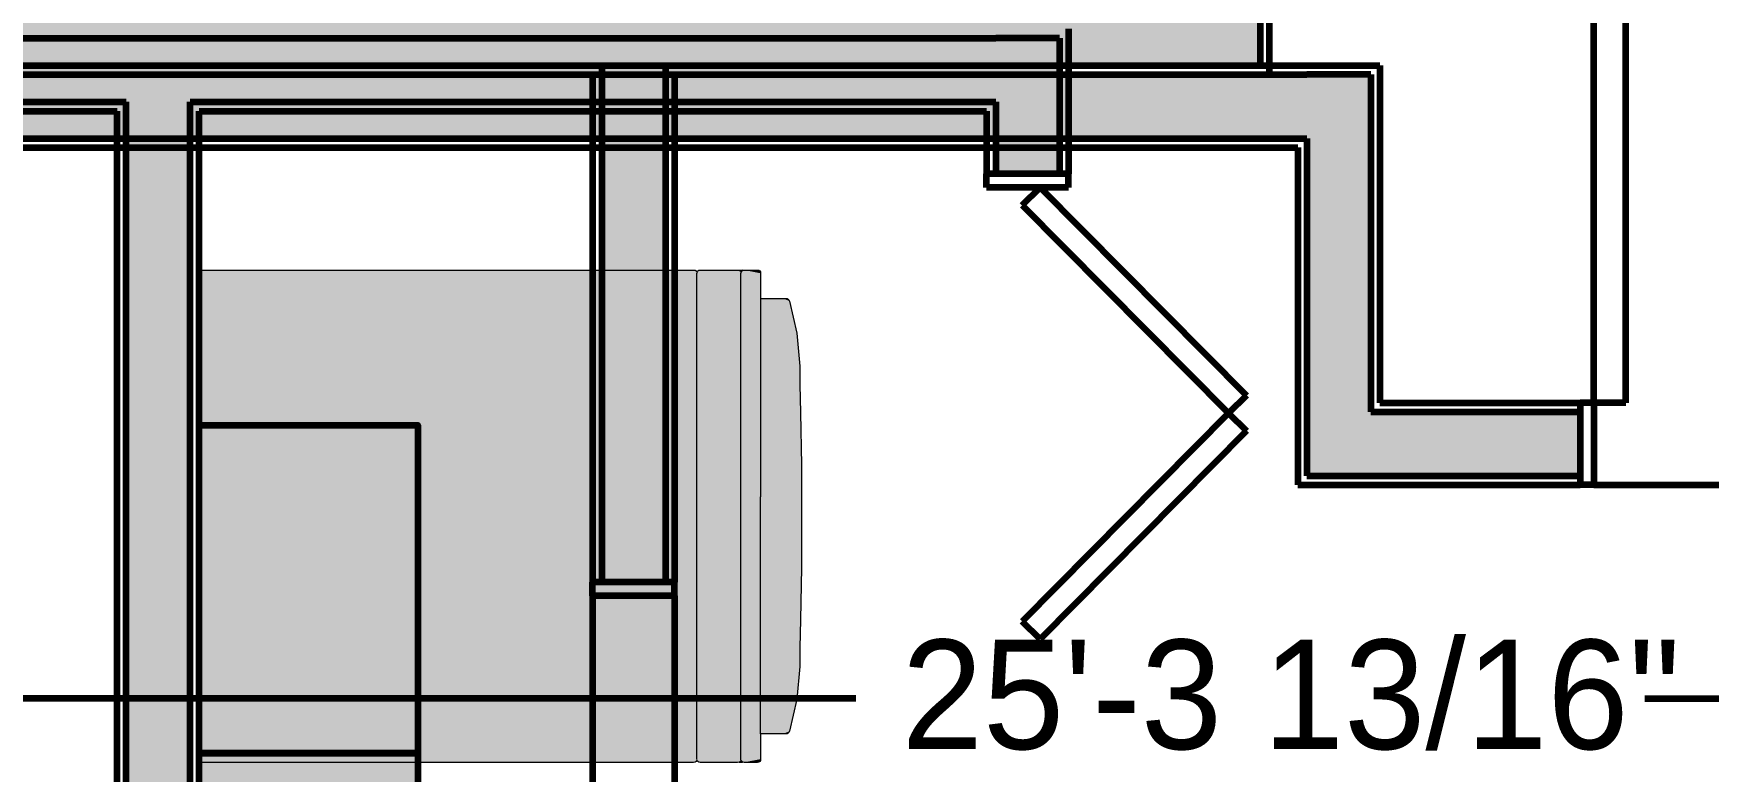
# Model space of a CAD drawing. Header units: inches. Extents: x -355 to 955, y -237 to 947.
# Drawn here: x 430.8 to 522.7, y 303 to 343.5 of the extents above; entities that cross this region are included whole.
import ezdxf

# ---------------------------------------------------------------- set-up
doc = ezdxf.new("R2010")
doc.units = ezdxf.units.IN
doc.header["$LTSCALE"] = 96
doc.header["$MEASUREMENT"] = 0
doc.linetypes.add('Dash', pattern=[0.225, 0.15, -0.075])
for name, color, linetype, lineweight, true_color in [('Cabinets_  Wall-2', 9, 'Continuous', 211, 0x808080), ('Dimensions-1', 7, 'Continuous', 158, 0x000080), ('Doors-1', 7, 'Continuous', 158, 0x4b4b4b), ('Doors-2', 7, 'Continuous', 158, 0x4b4b4b), ('Doors-3', 7, 'Continuous', 158, 0x4b4b4b), ('Fixtures_ Interior-2', 7, 'Continuous', 158, 0x804040), ('Walls_  Normal-1', 7, 'Continuous', 211, 0x000000), ('Walls_  Normal-2', 7, 'Continuous', 211, 0x000000), ('Walls_  Normal-3', 7, 'Continuous', 211, 0x000000)]:
    doc.layers.add(name, color=color, linetype=linetype, lineweight=lineweight, true_color=true_color)

# ---------------------------------------------------------------- blocks, each defined once
blk = doc.blocks.new('Clothes Dryer No.03_3')
at = {"layer": 'Fixtures_ Interior-2', "color": 17, "lineweight": 0, "true_color": 0x804040, "transparency": 33554687}
for p, q in [((-13.398, 5.747), (-13.368, 5.729)), ((-13.368, 5.729), (-13.319, 5.735)), ((-13.319, 5.735), (13.319, 5.735)), ((13.368, 5.729), (13.319, 5.735)), ((13.398, 5.747), (13.368, 5.729)), ((-13.489, 3.427), (-13.455, 3.37)), ((-13.489, 3.224), (-13.455, 3.28)), ((-13.455, 3.37), (-13.399, 3.314)), ((-13.455, 3.28), (-13.399, 3.314)), ((-13.399, 3.314), (-13.368, 3.318)), ((-13.368, 3.318), (-13.32, 3.325)), ((-13.32, 3.325), (13.32, 3.325)), ((13.369, 3.318), (13.32, 3.325)), ((13.399, 3.314), (13.369, 3.318)), ((13.455, 3.37), (13.399, 3.314)), ((13.455, 3.28), (13.399, 3.314)), ((13.489, 3.427), (13.455, 3.37)), ((13.489, 3.224), (13.455, 3.28)), ((-11.942, 2.24), (1.057, 2.24)), ((11.942, 2.24), (1.057, 2.24))]:
    blk.add_line(p, q, dxfattribs=at)
blk.add_lwpolyline([(-13.489, 3.224), (-13.5, 3.253), (-13.5, 3.397), (-13.489, 3.427), (-13.5, 3.505), (-13.5, 5.556), (-13.489, 5.634), (-13.455, 5.691), (-13.398, 5.747), (-13.455, 5.781), (-13.489, 5.837), (-13.5, 5.916), (-13.5, 32.869), (-13.489, 32.948), (-13.455, 33.004), (-13.398, 33.038), (-13.319, 33.049), (13.319, 33.049), (13.398, 33.038), (13.455, 33.004), (13.489, 32.948), (13.5, 32.869), (13.5, 5.916), (13.489, 5.837), (13.455, 5.781), (13.398, 5.747), (13.455, 5.691), (13.489, 5.634), (13.5, 5.556), (13.5, 3.505), (13.489, 3.427), (13.5, 3.397), (13.5, 3.253), (13.489, 3.224), (13.5, 3.145), (13.5, 2.42), (13.489, 2.341), (13.455, 2.285), (13.399, 2.251), (13.32, 2.24), (11.942, 2.24), (11.942, 1.019), (11.93, 0.782), (11.907, 0.73), (11.866, 0.689), (11.795, 0.655), (10.04, 0.245), (8.234, 0.092), (7.203, 0.092), (5.679, 0.045), (2.805, 0), (-2.805, 0), (-5.679, 0.045), (-7.203, 0.092), (-8.234, 0.092), (-10.04, 0.245), (-11.795, 0.655), (-11.866, 0.689), (-11.907, 0.73), (-11.93, 0.782), (-11.942, 1.02), (-11.942, 2.24), (-13.32, 2.24), (-13.399, 2.251), (-13.455, 2.285), (-13.489, 2.341), (-13.5, 2.42), (-13.5, 3.145)], close=True, dxfattribs=at)
at = {"layer": 'Fixtures_ Interior-2', "color": 7, "lineweight": 0, "true_color": 0xffffff, "transparency": 33554687}
for points in [[(-13.5, 32.869), (-13.319, 33.049), (-13.5, 32.869), (13.319, 33.049)], [(-13.5, 32.869), (13.319, 33.049), (-13.5, 32.869), (13.5, 32.869)], [(-13.5, 32.869), (-13.398, 33.038), (-13.5, 32.869), (-13.319, 33.049)], [(-13.5, 32.869), (-13.489, 32.948), (-13.5, 32.869), (-13.398, 33.038)], [(13.5, 5.916), (-13.5, 5.916), (13.5, 5.916), (-13.5, 32.869)], [(13.5, 5.916), (-13.5, 32.869), (13.5, 5.916), (13.5, 32.869)], [(-13.489, 32.948), (-13.455, 33.004), (-13.489, 32.948), (-13.398, 33.038)], [(13.319, 33.049), (13.398, 33.038), (13.319, 33.049), (13.5, 32.869)], [(13.398, 33.038), (13.455, 33.004), (13.398, 33.038), (13.489, 32.948)], [(13.398, 33.038), (13.489, 32.948), (13.398, 33.038), (13.5, 32.869)], [(-13.398, 5.747), (-13.5, 5.916), (-13.398, 5.747), (-2.805, 0)], [(-13.5, 5.916), (13.5, 5.916), (-13.5, 5.916), (-2.805, 0)], [(-13.398, 5.747), (-13.489, 5.837), (-13.398, 5.747), (-13.5, 5.916)], [(-13.5, 5.556), (-13.455, 5.691), (-13.5, 5.556), (-13.398, 5.747)], [(-13.5, 5.556), (-13.398, 5.747), (-13.5, 5.556), (-11.942, 2.24)], [(-13.5, 5.556), (-13.489, 5.634), (-13.5, 5.556), (-13.455, 5.691)], [(-13.5, 3.505), (-13.5, 5.556), (-13.5, 3.505), (-11.942, 2.24)], [(-13.398, 5.747), (-13.455, 5.781), (-13.398, 5.747), (-13.489, 5.837)], [(-13.398, 5.747), (-2.805, 0), (-13.398, 5.747), (-5.679, 0.045)], [(-13.398, 5.747), (-5.679, 0.045), (-13.398, 5.747), (-7.203, 0.092)], [(-13.398, 5.747), (-7.203, 0.092), (-13.398, 5.747), (-11.942, 2.24)], [(13.5, 5.916), (2.805, 0), (13.5, 5.916), (-2.805, 0)], [(13.5, 5.916), (13.398, 5.747), (13.5, 5.916), (2.805, 0)], [(13.398, 5.747), (5.679, 0.045), (13.398, 5.747), (2.805, 0)], [(13.398, 5.747), (7.203, 0.092), (13.398, 5.747), (5.679, 0.045)], [(13.398, 5.747), (11.942, 2.24), (13.398, 5.747), (7.203, 0.092)], [(13.398, 5.747), (13.5, 5.556), (13.398, 5.747), (11.942, 2.24)], [(13.5, 5.556), (13.5, 3.505), (13.5, 5.556), (11.942, 2.24)], [(13.5, 5.916), (13.489, 5.837), (13.5, 5.916), (13.398, 5.747)], [(13.489, 5.837), (13.455, 5.781), (13.489, 5.837), (13.398, 5.747)], [(13.398, 5.747), (13.455, 5.691), (13.398, 5.747), (13.5, 5.556)], [(13.455, 5.691), (13.489, 5.634), (13.455, 5.691), (13.5, 5.556)], [(-13.489, 3.427), (-13.5, 3.505), (-13.489, 3.427), (-11.942, 2.24)], [(-13.489, 3.224), (-13.5, 3.253), (-13.489, 3.224), (-13.489, 3.427)], [(-13.5, 3.253), (-13.5, 3.397), (-13.5, 3.253), (-13.489, 3.427)], [(-13.5, 3.145), (-13.489, 3.224), (-13.5, 3.145), (-11.942, 2.24)], [(-13.5, 3.145), (-11.942, 2.24), (-13.5, 3.145), (-13.32, 2.24)], [(-13.5, 3.145), (-13.32, 2.24), (-13.5, 3.145), (-13.5, 2.42)], [(-13.489, 3.224), (-13.489, 3.427), (-13.489, 3.224), (-11.942, 2.24)], [(13.5, 3.505), (13.489, 3.427), (13.5, 3.505), (11.942, 2.24)], [(13.489, 3.427), (13.489, 3.224), (13.489, 3.427), (11.942, 2.24)], [(13.489, 3.224), (13.5, 3.145), (13.489, 3.224), (11.942, 2.24)], [(13.5, 3.145), (13.32, 2.24), (13.5, 3.145), (11.942, 2.24)], [(13.5, 3.145), (13.5, 2.42), (13.5, 3.145), (13.32, 2.24)], [(13.489, 3.427), (13.5, 3.397), (13.489, 3.427), (13.5, 3.253)], [(13.489, 3.427), (13.5, 3.253), (13.489, 3.427), (13.489, 3.224)], [(-13.32, 2.24), (-13.489, 2.341), (-13.32, 2.24), (-13.5, 2.42)], [(-13.32, 2.24), (-13.399, 2.251), (-13.32, 2.24), (-13.489, 2.341)], [(-13.399, 2.251), (-13.455, 2.285), (-13.399, 2.251), (-13.489, 2.341)], [(-7.203, 0.092), (-8.234, 0.092), (-7.203, 0.092), (-11.942, 2.24)], [(-8.234, 0.092), (-10.04, 0.245), (-8.234, 0.092), (-11.942, 2.24)], [(-10.04, 0.245), (-11.942, 1.02), (-10.04, 0.245), (-11.942, 2.24)], [(11.942, 2.24), (8.234, 0.092), (11.942, 2.24), (7.203, 0.092)], [(11.942, 2.24), (10.04, 0.245), (11.942, 2.24), (8.234, 0.092)], [(11.942, 2.24), (11.942, 1.019), (11.942, 2.24), (10.04, 0.245)], [(13.5, 2.42), (13.399, 2.251), (13.5, 2.42), (13.32, 2.24)], [(13.5, 2.42), (13.489, 2.341), (13.5, 2.42), (13.399, 2.251)], [(13.489, 2.341), (13.455, 2.285), (13.489, 2.341), (13.399, 2.251)], [(-10.04, 0.245), (-11.795, 0.655), (-10.04, 0.245), (-11.942, 1.02)], [(-11.795, 0.655), (-11.93, 0.782), (-11.795, 0.655), (-11.942, 1.02)], [(11.942, 1.019), (11.795, 0.655), (11.942, 1.019), (10.04, 0.245)], [(11.942, 1.019), (11.93, 0.782), (11.942, 1.019), (11.795, 0.655)], [(-11.795, 0.655), (-11.866, 0.689), (-11.795, 0.655), (-11.93, 0.782)], [(-11.866, 0.689), (-11.907, 0.73), (-11.866, 0.689), (-11.93, 0.782)], [(11.93, 0.782), (11.866, 0.689), (11.93, 0.782), (11.795, 0.655)], [(11.93, 0.782), (11.907, 0.73), (11.93, 0.782), (11.866, 0.689)]]:
    blk.add_solid(points, dxfattribs=at)

msp = doc.modelspace()

# ---------------------------------------------------------------- linework, layer by layer
at = {"layer": 'Cabinets_  Wall-2', "color": 8, "true_color": 0x808080, "transparency": 33554687}
for p, q in [((439.91, 322), (451.91, 322)), ((451.91, 322), (451.91, 304)), ((451.91, 304), (439.91, 304)), ((439.91, 304), (451.91, 304)), ((451.91, 304), (451.91, 286))]:
    msp.add_line(p, q, dxfattribs=at)
for points in [[(439.91, 304), (439.91, 322), (451.91, 322), (451.91, 304)], [(439.91, 286), (439.91, 304), (451.91, 304), (451.91, 286)]]:
    msp.add_lwpolyline(points, close=True, dxfattribs=at)
at = {"layer": 'Cabinets_  Wall-2', "color": 7, "true_color": 0xffffff, "transparency": 33554687}
for points in [[(451.91, 304), (439.91, 304), (451.91, 304), (451.91, 322)], [(439.91, 304), (439.91, 322), (439.91, 304), (451.91, 322)], [(451.91, 286), (439.91, 286), (451.91, 286), (451.91, 304)], [(439.91, 286), (439.91, 304), (439.91, 286), (451.91, 304)]]:
    msp.add_solid(points, dxfattribs=at)
at = {"layer": 'Dimensions-1', "color": 176, "linetype": 'Continuous', "lineweight": 158, "true_color": 0x000080, "transparency": 33554687}
for p, q in [((475.952, 307), (345.696, 307)), ((519.244, 307), (649.5, 307))]:
    msp.add_line(p, q, dxfattribs=at)
at = {"layer": 'Doors-1', "transparency": 33554687}
for p, q in [((516.446, 323.219), (516.446, 359.219)), ((518.196, 323.219), (518.196, 359.219)), ((516.446, 323.219), (515.696, 323.219)), ((515.696, 323.219), (515.696, 318.719)), ((516.446, 323.219), (516.446, 318.719)), ((518.196, 323.219), (516.446, 323.219)), ((516.446, 318.719), (515.696, 318.719)), ((516.446, 318.719), (552.446, 318.719))]:
    msp.add_line(p, q, dxfattribs=at)
msp.add_arc((516.446, 323.219), 36, 0, 90, dxfattribs=at)
at = {"layer": 'Doors-2', "transparency": 33554687}
for p, q in [((483.117, 335.033), (483.117, 335.783)), ((487.617, 335.783), (483.117, 335.783)), ((487.617, 335.033), (487.617, 335.783)), ((487.617, 335.033), (483.117, 335.033)), ((485.078, 334.064), (486.054, 335.033)), ((486.054, 335.033), (497.377, 323.617)), ((485.078, 334.064), (496.4, 322.649)), ((497.377, 323.617), (496.4, 322.649)), ((496.4, 322.649), (485.078, 311.233)), ((496.4, 322.649), (497.377, 321.681)), ((497.377, 321.681), (486.054, 310.265)), ((486.054, 310.265), (485.078, 311.233))]:
    msp.add_line(p, q, dxfattribs=at)
at = {"layer": 'Doors-3', "transparency": 33554687}
for p, q in [((461.5, 312.641), (461.5, 313.391)), ((466, 313.391), (461.5, 313.391)), ((466, 312.641), (461.5, 312.641)), ((466, 312.641), (466, 313.391))]:
    msp.add_line(p, q, dxfattribs=at)
at = {"layer": 'Doors-3', "linetype": 'Dash', "transparency": 33554687}
for p, q in [((461.5, 312.641), (461.5, 282.641)), ((466, 312.641), (466, 282.641))]:
    msp.add_line(p, q, dxfattribs=at)
at = {"layer": 'Walls_  Normal-1', "color": 18, "linetype": 'Continuous', "lineweight": 211, "true_color": 0x000000, "transparency": 33554687}
for p, q in [((345.696, 341.219), (500.696, 341.219)), ((346.196, 341.719), (504.696, 341.719)), ((504.196, 341.219), (500.696, 341.219)), ((504.196, 341.219), (504.196, 322.719)), ((504.696, 341.719), (504.696, 323.219)), ((345.696, 337.719), (500.696, 337.719)), ((500.696, 337.719), (500.696, 319.219)), ((346.196, 337.219), (500.196, 337.219)), ((500.196, 337.219), (500.196, 318.719)), ((504.196, 322.719), (515.696, 322.719)), ((504.696, 323.219), (515.696, 323.219)), ((515.696, 323.219), (515.696, 318.719)), ((515.696, 322.719), (515.696, 319.219)), ((500.696, 319.219), (504.196, 319.219)), ((504.196, 319.219), (515.696, 319.219)), ((500.196, 318.719), (515.696, 318.719))]:
    msp.add_line(p, q, dxfattribs=at)
at = {"layer": 'Walls_  Normal-1', "color": 53, "true_color": 0xe3d062, "transparency": 33554687}
for points in [[(345.696, 341.219), (500.696, 341.219), (345.696, 337.719), (500.696, 337.719)], [(504.196, 341.219), (504.196, 319.219), (500.696, 341.219), (500.696, 319.219)], [(504.196, 322.719), (515.696, 322.719), (504.196, 319.219), (515.696, 319.219)]]:
    msp.add_solid(points, dxfattribs=at)
at = {"layer": 'Walls_  Normal-2', "color": 18, "linetype": 'Continuous', "lineweight": 211, "true_color": 0x000000, "transparency": 33554687}
for p, q in [((354, 343.219), (483.617, 343.219)), ((487.117, 343.219), (483.617, 343.219)), ((487.117, 343.219), (487.117, 335.783)), ((487.617, 343.719), (487.617, 335.783)), ((354, 339.719), (435.91, 339.719)), ((354, 339.219), (435.41, 339.219)), ((435.41, 233.719), (435.41, 339.219)), ((435.91, 234.219), (435.91, 339.719)), ((439.41, 339.719), (483.617, 339.719)), ((439.41, 266.469), (439.41, 339.719)), ((439.91, 339.219), (483.117, 339.219)), ((439.91, 266.969), (439.91, 339.219)), ((483.117, 339.219), (483.117, 335.783)), ((483.617, 339.719), (483.617, 335.783)), ((487.617, 335.783), (483.117, 335.783)), ((487.117, 335.783), (483.617, 335.783))]:
    msp.add_line(p, q, dxfattribs=at)
at = {"layer": 'Walls_  Normal-2', "color": 53, "true_color": 0xe3d062, "transparency": 33554687}
for points in [[(354, 343.219), (483.617, 343.219), (354, 339.719), (483.617, 339.719)], [(487.117, 343.219), (487.117, 335.783), (483.617, 343.219), (483.617, 335.783)], [(435.91, 234.219), (435.91, 339.719), (439.41, 234.219), (439.41, 339.719)]]:
    msp.add_solid(points, dxfattribs=at)
at = {"layer": 'Walls_  Normal-3', "color": 18, "linetype": 'Continuous', "lineweight": 211, "true_color": 0x000000, "transparency": 33554687}
for p, q in [((498.125, 389.5), (498.125, 341.719)), ((498.625, 389), (498.625, 341.219)), ((340.375, 341.219), (461.5, 341.219)), ((340.875, 341.719), (462, 341.719)), ((461.5, 341.219), (461.5, 313.391)), ((462, 341.719), (462, 313.391)), ((465.5, 341.719), (465.5, 313.391)), ((465.5, 341.719), (494.625, 341.719)), ((466, 341.219), (466, 313.391)), ((466, 341.219), (498.625, 341.219)), ((494.625, 341.719), (498.125, 341.719)), ((466, 313.391), (461.5, 313.391)), ((465.5, 313.391), (462, 313.391))]:
    msp.add_line(p, q, dxfattribs=at)
at = {"layer": 'Walls_  Normal-3', "color": 53, "true_color": 0xe3d062, "transparency": 33554687}
for points in [[(498.125, 389.5), (498.125, 341.719), (494.625, 389.5), (494.625, 341.719)], [(340.875, 345.219), (494.625, 345.219), (340.875, 341.719), (494.625, 341.719)], [(465.5, 341.719), (465.5, 313.391), (462, 341.719), (462, 313.391)]]:
    msp.add_solid(points, dxfattribs=at)

# ---------------------------------------------------------------- block references
at = {"layer": 'Fixtures_ Interior-2', "linetype": 'Continuous', "lineweight": 0, "transparency": 33554687, "rotation": 90}
msp.add_blockref('Clothes Dryer No.03_3', (472.96, 317), dxfattribs=at)

# ---------------------------------------------------------------- texts
at = {"layer": 'Dimensions-1', "color": 176, "linetype": 'Continuous', "lineweight": 158, "true_color": 0x000080, "transparency": 33554687, "insert": (478.452, 304.143), "char_height": 6, "width": 46.74, "attachment_point": 7}
msp.add_mtext('\\fChief Blueprint|b0|i0|c0|p0;25\'-3 13/16"', dxfattribs=at)

doc.saveas('drawing.dxf')
